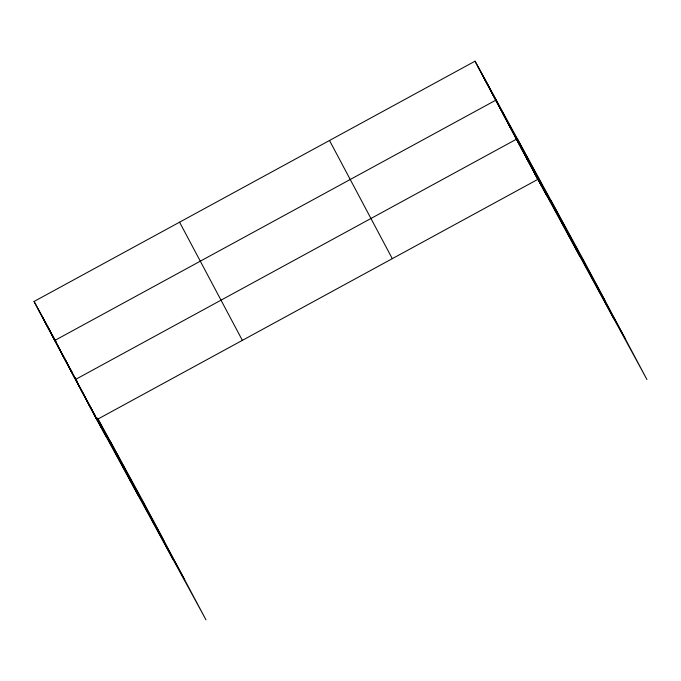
<?xml version="1.0" encoding="UTF-8"?>
<svg xmlns="http://www.w3.org/2000/svg" width="681" height="681" viewBox="0 0 681 681"><rect width="100%" height="100%" fill="white"/><g stroke="black" fill="none" stroke-linecap="round" stroke-linejoin="round"><path stroke-width="1.02" d="M475.04 61.196L537.82 179.375L96.838 419.649L34.05 301.47L475.04 61.196L584.162 261.351L646.95 379.53L533.555 171.34M54.769 340.474L495.759 100.201L604.881 300.347M516.479 139.196L75.489 379.47L92.25 410.209M477.798 66.397L490.924 90.675M483.323 76.8L497.837 103.674M490.235 89.798L503.361 114.076M502.663 113.199L515.789 137.468M508.188 123.593L522.693 150.467M515.091 136.592L625.601 339.351M520.744 147.232L533.998 171.74M526.439 157.941L541.114 185.138M34.05 301.47L45.95 323.296M46.921 325.084L50.811 332.209M51.782 333.996L56.157 342.015M97.613 418.057L143.18 501.625L205.96 619.804L93.987 414.286M38.196 309.276L52.701 336.15M45.099 322.275L58.226 346.544M50.624 332.668L69.096 366.753M70.066 368.532L72.016 372.098M74.927 377.453L77.362 381.905M97.8 419.394L163.891 540.62M57.527 345.667L70.654 369.945M63.052 356.069L76.187 380.347M68.585 366.472L83.091 393.346M93.22 411.988L95.646 416.449M96.617 418.228L184.611 579.625M81.184 390.179L95.859 417.376M88.292 403.578L101.546 428.085M551.116 200.742L613.904 318.912M517.066 138.286L579.854 256.465M484.021 77.677L546.809 195.847M329.51 140.49L392.299 258.661M179.58 222.185L242.359 340.355M110.126 441.016L172.914 559.186M98.183 420.16L138.864 496.738M43.031 317.95L44.418 320.547M44.878 321.415L45.797 323.152M46.257 324.02L51.322 333.545M51.782 334.414L74.34 376.882M74.799 377.742L79.864 387.276M80.324 388.144L81.252 389.881M81.711 390.741L105.819 436.121"/></g></svg>
